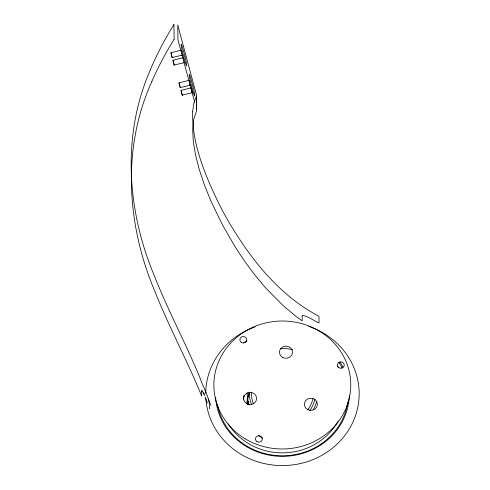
<?xml version="1.0" encoding="UTF-8"?>
<svg xmlns="http://www.w3.org/2000/svg" width="490" height="490" viewBox="0 0 490 490"><rect width="100%" height="100%" fill="white"/><g stroke="black" fill="none" stroke-linecap="round" stroke-linejoin="round"><path stroke-width="0.73" d="M170.961 52.773L172.198 57.636L170.961 52.773L181.061 50.225L182.243 55.278L182.029 54.868M172.223 57.532L182.28 55.1M172.976 60.295L174.195 65.164L172.976 60.295L183.076 57.747L184.271 62.787L184.007 62.279M179.015 82.853L180.24 87.728L179.015 82.853L189.115 80.311L190.316 85.346L189.881 84.317M180.277 87.612L190.334 85.18M181.024 50.403L181.19 51.615M181.031 90.374L182.256 95.25L181.031 90.374L191.131 87.826L192.325 92.867L191.847 91.685M191.094 88.004L191.137 88.488M150.461 69.666C121.514 135.124 127.039 210.927 154.375 275.894C163.678 299.494 174.875 322.285 185.581 345.266C190.439 355.716 195.173 366.226 199.62 376.859C203.007 387.412 210.106 397.378 209.518 408.77M151.857 81.591C121.704 147.655 126.775 224.732 154.577 290.625C168.713 326.481 187.217 360.413 201.696 396.122L201.623 390.965A3.614 0.441 70.4 0 1 201.678 390.726L201.88 390.818M174.232 64.992L184.295 62.622M182.292 95.072L192.35 92.702M203.185 393.06L203.84 394.444M205.194 397.531L207.368 402.97M180.896 50.77L177.944 39.727L177.735 24.996L196.466 94.938L196.668 109.668L196.276 108.192M182.078 55.186L182.868 58.132M184.05 62.549L188.981 80.954M189.967 84.635L190.953 88.316M191.345 89.793L194.695 102.306M181.643 53.588L181.551 53.232M183.609 60.932L183.517 60.57M189.563 83.129L189.391 82.394M191.529 90.466L191.327 89.56M183.174 58.972L183.04 57.998M189.14 81.095L189.079 80.483M248.075 401.175L248.118 404.238M173.932 24.5L174.14 39.231M208.342 398.915A79.741 22.032 76.3 0 1 210.786 405.193M203.65 392.686A30.895 5.378 73.4 0 1 205.114 395.871M202.021 390.763A11.178 1.513 71.7 0 1 203.099 392.637M201.874 390.8A6.156 0.76 70.7 0 1 202.107 391.094M151.802 81.567A347.19 324.558 -0.8 0 1 174.189 39.255M150.473 69.464A345.156 322.659 -0.8 0 1 173.987 24.531M246.825 403.68A35.776 33.449 -0.8 0 1 249.41 392.147M262.567 438.06A40.964 38.294 -0.8 0 1 258.426 435.579M308.657 326.371A76.74 71.742 -0.8 0 1 357.418 408.966A76.74 71.742 -0.8 0 1 276.305 465.359A76.74 71.742 -0.8 0 1 205.806 397.874M205.696 393.446A76.74 71.742 -0.8 0 1 255.094 326.855M349.284 395.816A66.891 62.53 -0.8 0 1 283.165 456.362A66.891 62.53 -0.8 0 1 215.649 397.421M243.677 342.939A66.891 62.53 -0.8 0 1 246.978 340.875M340.152 362.128A66.891 62.53 -0.8 0 1 342.927 367.041M243.53 399.387A39.096 36.548 -0.8 0 1 244.045 395.412M243.45 399.877A39.096 36.548 -0.8 0 1 243.812 395.883M280.525 348.531A41.485 38.777 -0.8 0 1 292.542 349.664M316.736 401.279A35.262 32.959 -0.8 0 1 313.214 409.738M249.232 404.869A35.262 32.959 -0.8 0 1 247.187 392.815M247.321 404.513A35.262 32.959 -0.8 0 1 249.545 392.974M347.71 402.229A65.85 61.562 -0.8 0 1 283.545 455.755A65.85 61.562 -0.8 0 1 217.493 404.507M338.755 362.202A65.85 61.562 -0.8 0 1 342.149 368.143M338.106 421.161A62.745 58.653 -0.8 0 1 283.986 452.84A62.745 58.653 -0.8 0 1 228.267 423.887M337.39 365.797A62.745 58.653 -0.8 0 1 338.131 367.096M312.969 398.425A31.109 29.082 -0.8 0 1 307.8 409.756M253.581 403.938A31.109 29.082 -0.8 0 1 251.321 392.208M314.929 399.148A33.185 31.023 -0.8 0 1 309.809 410.449M251.695 404.74A33.185 31.023 -0.8 0 1 249.245 392.459M192.601 111.757C191.902 143.913 204.9 174.514 218.552 202.982A397.335 371.438 -0.8 0 0 228.444 221.333C250.69 259.167 279.38 295.556 318.947 316.283L319.039 322.91C313.429 320.711 308.241 316.056 302.232 315.401A4.183 1.182 38.2 0 0 302.122 315.707L302.195 320.864L295.66 316.111L283.049 305.582L265.372 287.63L254.469 274.523L244.32 260.766L234.955 246.568L222.478 224.916L210.871 200.931L204.318 184.663L199.161 169.148L195.455 154.613L193.274 141.298L192.686 129.427L193.752 119.242L196.533 110.967L196.325 96.236L193.918 102.863L192.601 111.757M184.901 56.295L182.886 48.773A7.258 0.594 76.7 0 0 181.159 44.774A7.258 0.594 76.7 0 0 182.96 53.931L184.975 61.452A7.258 0.594 76.7 0 0 186.696 65.452A7.258 0.594 76.7 0 0 184.901 56.295M192.956 86.375L190.941 78.853A7.258 0.594 76.7 0 0 189.214 74.854A7.258 0.594 76.7 0 0 191.014 84.011L193.029 91.532A7.258 0.594 76.7 0 0 194.757 95.532A7.258 0.594 76.7 0 0 192.956 86.375M245.257 438.862A68.447 63.982 -0.8 0 0 350.675 387.976A68.447 63.982 -0.8 0 0 251.003 328.159A68.447 63.982 -0.8 0 0 245.257 438.862M338.945 367.745A3.424 3.197 -0.8 0 0 344.219 365.203A3.424 3.197 -0.8 0 0 339.233 362.208A3.424 3.197 -0.8 0 0 338.945 367.745M257.023 441.619A3.424 3.197 -0.8 0 0 262.291 439.071A3.424 3.197 -0.8 0 0 257.305 436.082A3.424 3.197 -0.8 0 0 257.023 441.619M241.454 342.443A3.424 3.197 -0.8 0 0 246.721 339.895A3.424 3.197 -0.8 0 0 241.742 336.906A3.424 3.197 -0.8 0 0 241.454 342.443M282.43 357.351A6.535 6.107 -0.8 0 0 292.493 352.494A6.535 6.107 -0.8 0 0 282.975 346.785A6.535 6.107 -0.8 0 0 282.43 357.351M246.574 403.631A6.535 6.107 -0.8 0 0 256.638 398.774A6.535 6.107 -0.8 0 0 247.125 393.06A6.535 6.107 -0.8 0 0 246.574 403.631M307.316 409.444A6.535 6.107 -0.8 0 0 317.379 404.587A6.535 6.107 -0.8 0 0 307.867 398.878A6.535 6.107 -0.8 0 0 307.316 409.444"/></g></svg>
